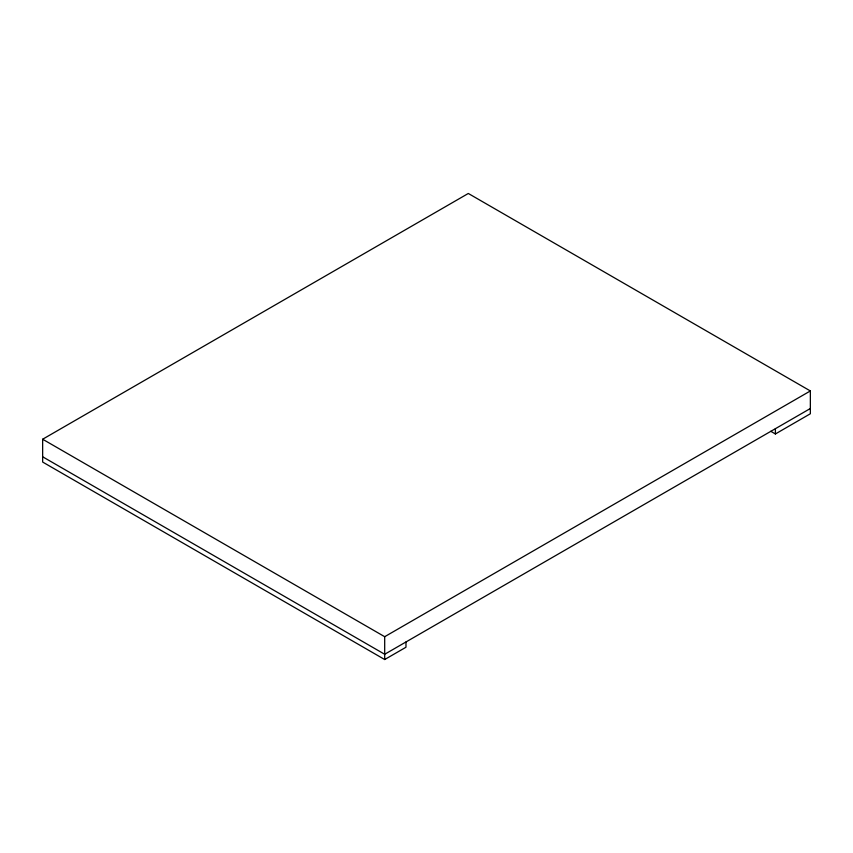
<?xml version="1.0" encoding="UTF-8"?>
<svg xmlns="http://www.w3.org/2000/svg" width="853" height="853" viewBox="0 0 853 853"><rect width="100%" height="100%" fill="white"/><g stroke="black" fill="none" stroke-linecap="round" stroke-linejoin="round"><path stroke-width="1.28" d="M405.975 641.968L405.975 647.235L384.692 659.529L42.65 462.049L42.65 439.231L468.308 193.471L810.35 390.951L810.35 413.769L775.388 433.964L770.781 431.298M42.65 439.231L384.692 636.701L810.35 390.951M810.35 408.512L384.692 654.262L42.65 456.781M775.388 428.696L775.388 433.964M384.692 636.701L384.692 659.529"/></g></svg>
